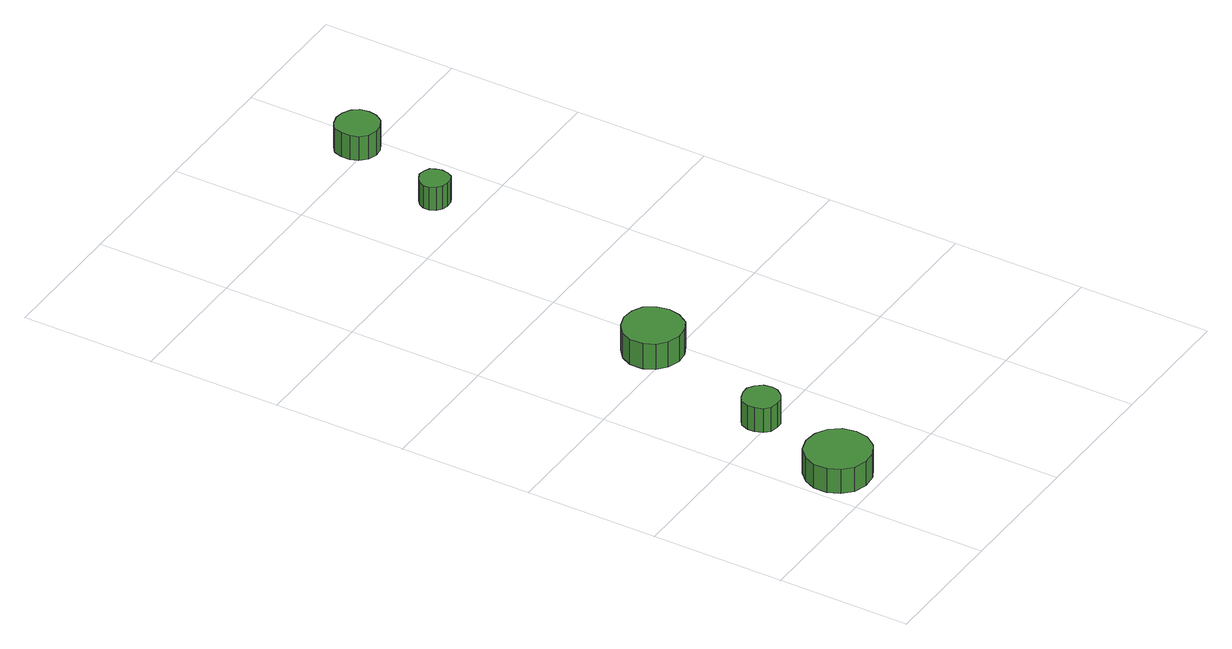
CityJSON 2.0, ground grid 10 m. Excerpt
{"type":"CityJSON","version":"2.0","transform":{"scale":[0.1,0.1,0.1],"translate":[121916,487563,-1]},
"CityObjects":{
"tree1":{"type":"SolitaryVegetationObject","attributes":{"function":"something"},"geometry":[{"type":"MultiSurface","lod":"1","boundaries":[[[0,1,2,3,4,5,6,7,8,9,10,11,12,13,14]],[[15,16,17,18,19,20,21,22,23,24,25,26,27,28,29]],[[0,29,28,1]],[[1,28,27,2]],[[2,27,26,3]],[[3,26,25,4]],[[4,25,24,5]],[[5,24,23,6]],[[6,23,22,7]],[[7,22,21,8]],[[8,21,20,9]],[[9,20,19,10]],[[10,19,18,11]],[[11,18,17,12]],[[12,17,16,13]],[[13,16,15,14]],[[14,15,29,0]]]}]},
"tree2":{"type":"SolitaryVegetationObject","attributes":{"function":"something"},"geometry":[{"type":"MultiSurface","lod":"1","boundaries":[[[30,31,32,33,34,35,36,37,38,39,40,41,42,43,44]],[[45,46,47,48,49,50,51,52,53,54,55,56,57,58,59]],[[30,59,58,31]],[[31,58,57,32]],[[32,57,56,33]],[[33,56,55,34]],[[34,55,54,35]],[[35,54,53,36]],[[36,53,52,37]],[[37,52,51,38]],[[38,51,50,39]],[[39,50,49,40]],[[40,49,48,41]],[[41,48,47,42]],[[42,47,46,43]],[[43,46,45,44]],[[44,45,59,30]]]}]},
"tree3":{"type":"SolitaryVegetationObject","attributes":{"function":"something"},"geometry":[{"type":"MultiSurface","lod":"1","boundaries":[[[60,61,62,63,64,65,66,67,68,69,70,71,72,73,74]],[[75,76,77,78,79,80,81,82,83,84,85,86,87,88,89]],[[60,89,88,61]],[[61,88,87,62]],[[62,87,86,63]],[[63,86,85,64]],[[64,85,84,65]],[[65,84,83,66]],[[66,83,82,67]],[[67,82,81,68]],[[68,81,80,69]],[[69,80,79,70]],[[70,79,78,71]],[[71,78,77,72]],[[72,77,76,73]],[[73,76,75,74]],[[74,75,89,60]]]}]},
"tree4":{"type":"SolitaryVegetationObject","attributes":{"function":"something"},"geometry":[{"type":"MultiSurface","lod":"1","boundaries":[[[90,91,92,93,94,95,96,97,98,99,100,101,102,103,104]],[[105,106,107,108,109,110,111,112,113,114,115,116,117,118,119]],[[90,119,118,91]],[[91,118,117,92]],[[92,117,116,93]],[[93,116,115,94]],[[94,115,114,95]],[[95,114,113,96]],[[96,113,112,97]],[[97,112,111,98]],[[98,111,110,99]],[[99,110,109,100]],[[100,109,108,101]],[[101,108,107,102]],[[102,107,106,103]],[[103,106,105,104]],[[104,105,119,90]]]}]},
"tree5":{"type":"SolitaryVegetationObject","attributes":{"function":"something"},"geometry":[{"type":"MultiSurface","lod":"1","boundaries":[[[120,121,122,123,124,125,126,127,128,129,130,131,132,133,134]],[[135,136,137,138,139,140,141,142,143,144,145,146,147,148,149]],[[120,149,148,121]],[[121,148,147,122]],[[122,147,146,123]],[[123,146,145,124]],[[124,145,144,125]],[[125,144,143,126]],[[126,143,142,127]],[[127,142,141,128]],[[128,141,140,129]],[[129,140,139,130]],[[130,139,138,131]],[[131,138,137,132]],[[132,137,136,133]],[[133,136,135,134]],[[134,135,149,120]]]}]}
},
"vertices":[
[53,31,26],[51,41,26],[45,49,26],[36,54,26],[26,55,26],[16,52,26],[9,45,26],[5,36,26],[5,26,26],[9,17,26],[16,10,26],[26,7,26],[36,8,26],[45,13,26],[51,21,26],[51,21,6],[45,13,6],[36,8,6],[26,7,6],[16,10,6],[9,17,6],[5,26,6],[5,36,6],[9,45,6],[16,52,6],[26,55,6],[36,54,6],[45,49,6],[51,41,6],[53,31,6],
[68,107,26],[67,113,26],[63,118,26],[58,121,26],[53,121,26],[47,119,26],[43,116,26],[41,110,26],[41,105,26],[43,99,26],[47,95,26],[53,94,26],[58,94,26],[63,97,26],[67,102,26],[67,102,6],[63,97,6],[58,94,6],[53,94,6],[47,95,6],[43,99,6],[41,105,6],[41,110,6],[43,116,6],[47,119,6],[53,121,6],[58,121,6],[63,118,6],[67,113,6],[68,107,6],
[109,213,27],[107,222,27],[102,230,27],[94,234,27],[85,235,27],[76,232,27],[69,226,27],[65,218,27],[65,208,27],[69,200,27],[76,194,27],[85,191,27],[94,192,27],[102,196,27],[107,204,27],[107,204,6],[102,196,6],[94,192,6],[85,191,6],[76,194,6],[69,200,6],[65,208,6],[65,218,6],[69,226,6],[76,232,6],[85,235,6],[94,234,6],[102,230,6],[107,222,6],[109,213,6],
[172,431,25],[171,435,25],[169,439,25],[165,441,25],[160,442,25],[156,440,25],[152,437,25],[150,433,25],[150,428,25],[152,424,25],[156,421,25],[160,420,25],[165,420,25],[169,422,25],[171,426,25],[171,426,6],[169,422,6],[165,420,6],[160,420,6],[156,421,6],[152,424,6],[150,428,6],[150,433,6],[152,437,6],[156,440,6],[160,442,6],[165,441,6],[169,439,6],[171,435,6],[172,431,6],
[204,508,26],[203,515,26],[199,520,26],[193,523,26],[187,524,26],[180,522,26],[175,518,26],[173,512,26],[173,505,26],[175,499,26],[180,494,26],[187,492,26],[193,493,26],[199,496,26],[203,502,26],[203,502,6],[199,496,6],[193,493,6],[187,492,6],[180,494,6],[175,499,6],[173,505,6],[173,512,6],[175,518,6],[180,522,6],[187,524,6],[193,523,6],[199,520,6],[203,515,6],[204,508,6]
]}
